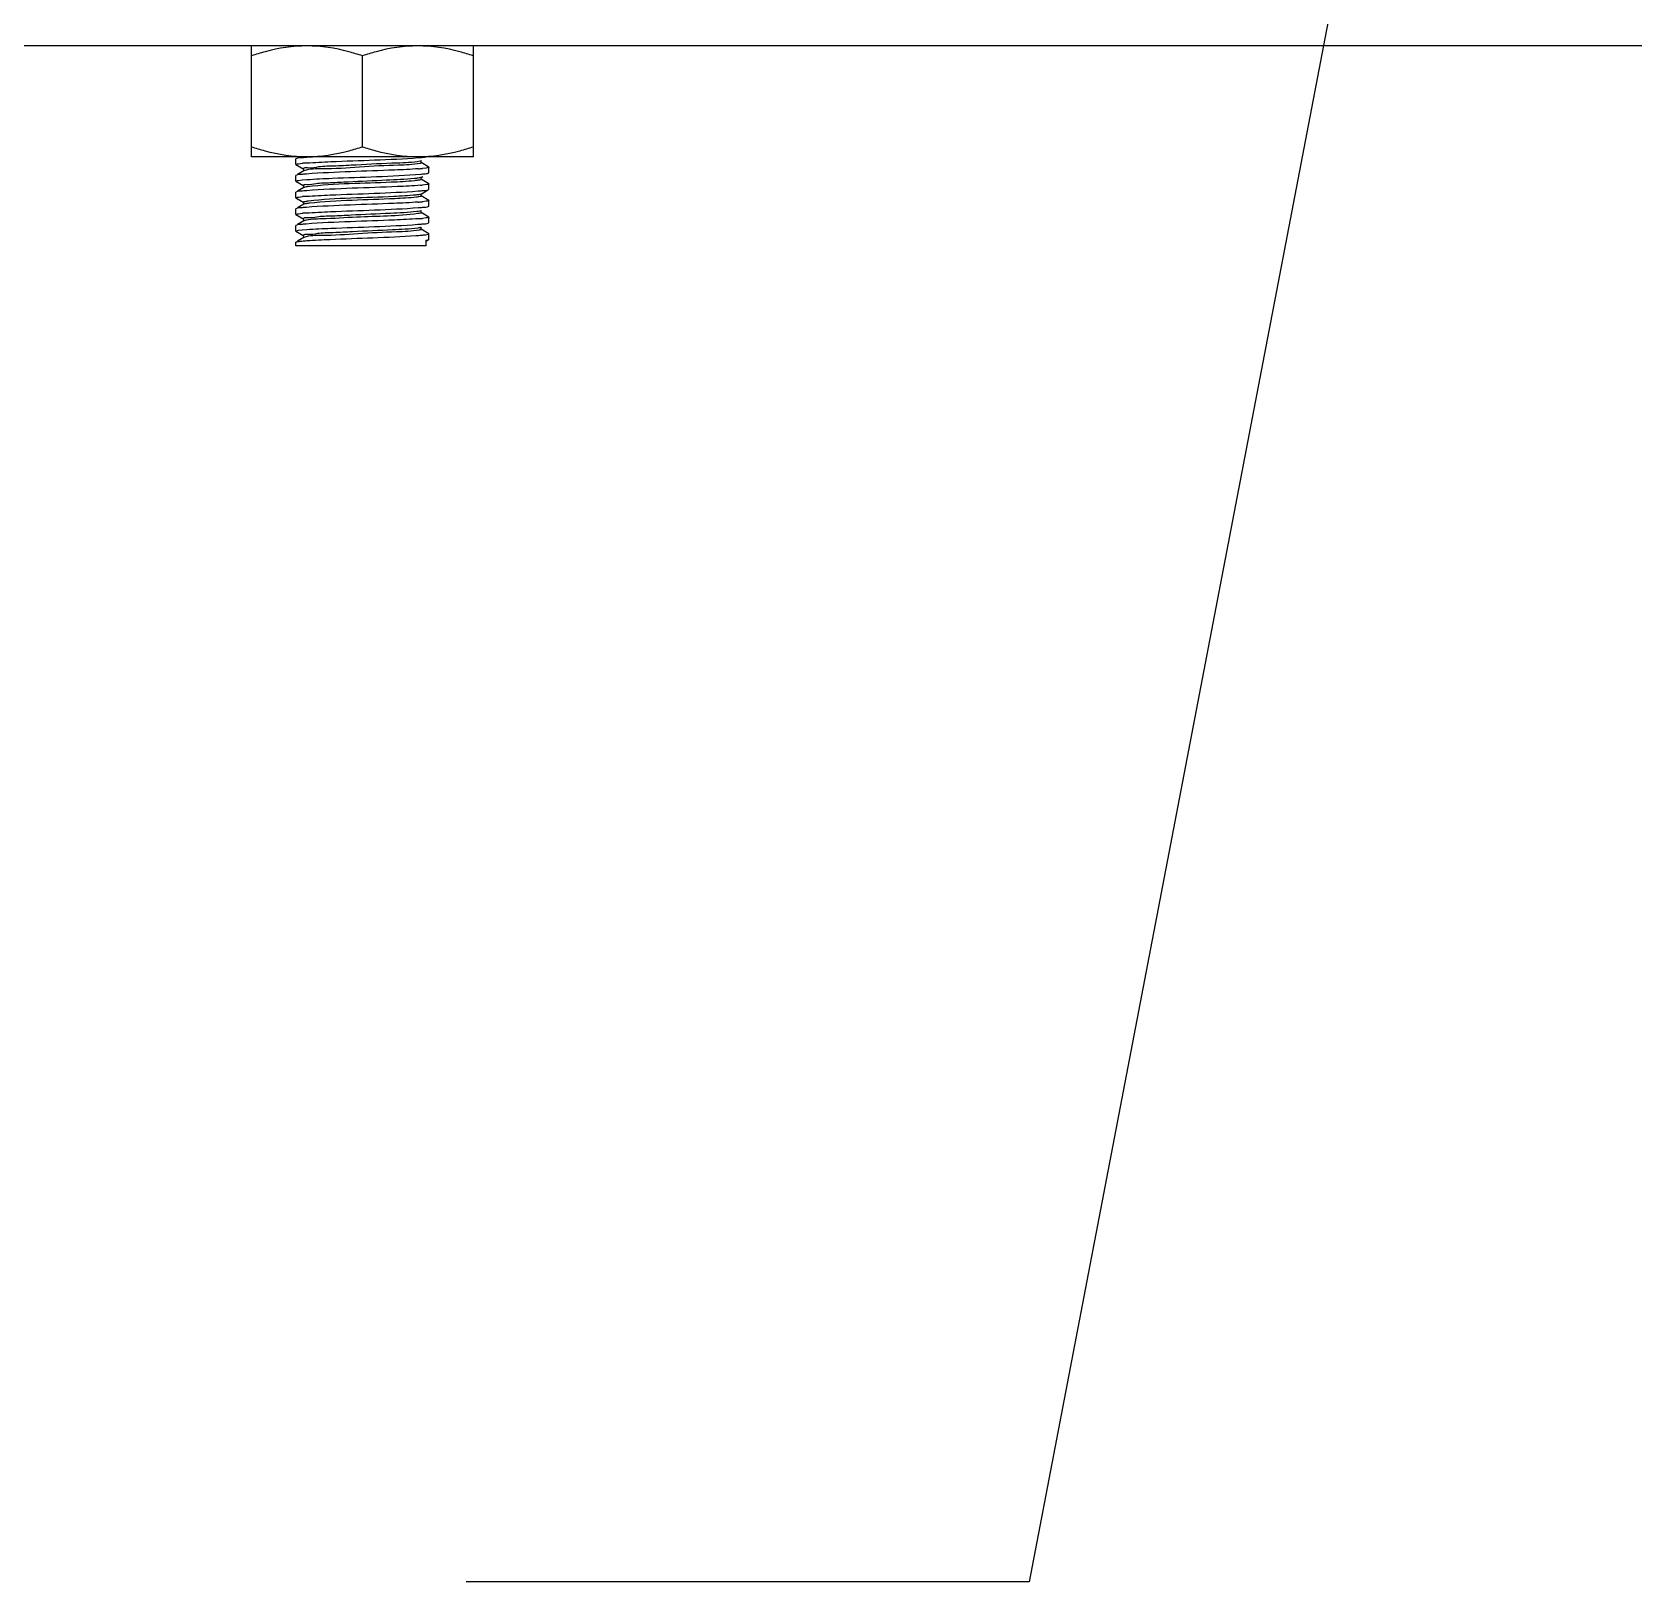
# Model space of a CAD drawing. Extents: x 185245 to 1992634, y -19957 to 755165.
# Drawn here: x 1876347 to 1877004, y 581462 to 582098 of the extents above; entities that cross this region are included whole.
import ezdxf

# ---------------------------------------------------------------- set-up
doc = ezdxf.new("R2010")
doc.units = 0
doc.header["$LTSCALE"] = 1000
doc.header["$MEASUREMENT"] = 0
doc.layers.add('02___PRT_ALL_AXES', color=7, linetype='Continuous')

msp = doc.modelspace()

# ---------------------------------------------------------------- linework, layer by layer
at = {"color": 7, "linetype": 'Continuous'}
for p, q in [((1878895.49, 582092.06), (1876163.5, 582092.06)), ((1876456.28, 582046.53), (1876455.56, 582046.11)), ((1876459.44, 582046.33), (1876459.22, 582046.32)), ((1876454.98, 582045.77), (1876454.92, 582045.7)), ((1876454.92, 582043.42), (1876454.92, 582045.7)), ((1876454.98, 582043.35), (1876458.14, 582041.52)), ((1876458.14, 582040.77), (1876455.56, 582039.28)), ((1876456.05, 582043.74), (1876457.6, 582043.91)), ((1876458.07, 582041.6), (1876458.07, 582040.69)), ((1876458.23, 582040.81), (1876458.14, 582040.77)), ((1876506.33, 582044.93), (1876505.89, 582044.79)), ((1876506.27, 582039.47), (1876506.4, 582039.48)), ((1876509.49, 582042.36), (1876506.33, 582044.19)), ((1876506.4, 582044.11), (1876506.4, 582045.02)), ((1876508.45, 582041.97), (1876506.87, 582041.8)), ((1876509.49, 582039.93), (1876509.56, 582040.01)), ((1876509.56, 582040.01), (1876509.56, 582042.28)), ((1876454.98, 582038.94), (1876454.92, 582038.87)), ((1876454.92, 582036.59), (1876454.92, 582038.87)), ((1876454.98, 582036.52), (1876458.14, 582034.69)), ((1876458.14, 582033.94), (1876455.56, 582032.45)), ((1876456.08, 582036.91), (1876457.59, 582037.08)), ((1876457.59, 582037.08), (1876459.49, 582037.23)), ((1876458.07, 582034.77), (1876458.07, 582033.86)), ((1876506.33, 582038.1), (1876506.1, 582038.02)), ((1876506.33, 582038.1), (1876506.98, 582038.48)), ((1876507.44, 582036.72), (1876506.33, 582037.36)), ((1876506.33, 582031.27), (1876509.02, 582032.83)), ((1876506.4, 582037.28), (1876506.4, 582038.19)), ((1876508.76, 582035.19), (1876506.73, 582034.96)), ((1876509.49, 582035.53), (1876507.44, 582036.72)), ((1876509.49, 582033.1), (1876509.56, 582033.18)), ((1876509.56, 582033.18), (1876509.56, 582035.45)), ((1876454.98, 582032.11), (1876454.92, 582032.04)), ((1876454.92, 582029.76), (1876454.92, 582032.04)), ((1876454.98, 582029.69), (1876458.14, 582027.86)), ((1876458.14, 582027.11), (1876455.56, 582025.62)), ((1876456, 582030.07), (1876457.6, 582030.25)), ((1876458.07, 582027.94), (1876458.07, 582027.03)), ((1876458.23, 582027.15), (1876458.14, 582027.11)), ((1876509.49, 582028.7), (1876506.33, 582030.53)), ((1876506.4, 582030.45), (1876506.4, 582031.36)), ((1876508.45, 582028.31), (1876506.88, 582028.14)), ((1876509.49, 582026.27), (1876509.56, 582026.35)), ((1876509.56, 582026.35), (1876509.56, 582028.62)), ((1876454.98, 582025.28), (1876454.92, 582025.21)), ((1876454.92, 582022.93), (1876454.92, 582025.21)), ((1876454.98, 582022.86), (1876458.14, 582021.03)), ((1876458.14, 582020.28), (1876455.56, 582018.79)), ((1876456.01, 582023.24), (1876457.61, 582023.42)), ((1876458.07, 582021.11), (1876458.07, 582020.2)), ((1876458.3, 582020.35), (1876458.14, 582020.28)), ((1876509.49, 582021.87), (1876506.33, 582023.7)), ((1876506.4, 582023.62), (1876506.4, 582024.53)), ((1876508.47, 582021.49), (1876506.87, 582021.31)), ((1876509.56, 582019.52), (1876509.56, 582021.79)), ((1876454.98, 582018.45), (1876454.92, 582018.38)), ((1876454.92, 582016.1), (1876454.92, 582018.38)), ((1876454.98, 582016.03), (1876458.14, 582014.2)), ((1876458.14, 582013.45), (1876455.56, 582011.96)), ((1876456.06, 582016.42), (1876457.59, 582016.59)), ((1876457.59, 582016.59), (1876459.43, 582016.74)), ((1876458.07, 582014.28), (1876458.07, 582013.37)), ((1876458.22, 582013.49), (1876458.14, 582013.45)), ((1876509.49, 582015.04), (1876506.33, 582016.87)), ((1876506.4, 582016.79), (1876506.4, 582017.7)), ((1876508.17, 582014.62), (1876509.28, 582014.81)), ((1876509.49, 582019.44), (1876509.56, 582019.52)), ((1876509.56, 582012.69), (1876509.56, 582014.96)), ((1876454.92, 582011.55), (1876454.98, 582011.62)), ((1876508.45, 582010.1), (1876454.92, 582010.1)), ((1876508.45, 582010.1), (1876508.45, 582012.38)), ((1876508.45, 582012.01), (1876509.02, 582012.34)), ((1876509.49, 582012.61), (1876509.56, 582012.69))]:
    msp.add_line(p, q, dxfattribs=at)
at = {"color": 4}
msp.add_lwpolyline([(1876897.85, 582202.97), (1876755.85, 581461.93)], dxfattribs=at)
at = {"color": 4, "extrusion": (0, 1, 0), "elevation": 581461.93}
msp.add_lwpolyline([(-1876755.85, 0), (-1876524.85, 0)], dxfattribs=at)
at = {"color": 7, "linetype": 'Continuous'}
for centre, radius, start, end in [((1876474.54, 581833.9), 212.97, 93.25017, 94.06697), ((1876466.03, 581950.98), 93.31, 94.09928, 95.18504), ((1876498.62, 582132.67), 91.24, 274.15928, 275.18776), ((1876499.3, 582118.24), 83.62, 274.69898, 274.87382), ((1876500.21, 582107.54), 72.87, 274.87217, 275.13236), ((1876465.85, 581939.48), 91.14, 94.15776, 95.19246), ((1876498.43, 582121.15), 93.39, 274.08965, 275.19148), ((1876465.82, 581932.96), 90.83, 94.17223, 95.18796), ((1876458.86, 582018.66), 1.78, 106.88494, 108.32211), ((1876498.69, 582111.33), 90.4, 274.18514, 275.18852), ((1876458.62, 582012.5), 1.07, 110.05933, 111.93289), ((1876508.78, 582016.61), 1.87, 285.59164, 287.72082)]:
    msp.add_arc(centre, radius, start, end, dxfattribs=at)
for points, knots in [([(1876459.22, 582046.32), (1876458.67, 582046.28), (1876457.28, 582046.1), (1876455.74, 582046.21), (1876454.98, 582045.77)], [0, 0, 0, 0, 0.388363, 1, 1, 1, 1]), ([(1876459.36, 582044.05), (1876462.66, 582044.29), (1876477.96, 582045.04), (1876493.27, 582045.34), (1876505.24, 582046.22)], [0, 0, 0, 0, 0.216291, 1, 1, 1, 1]), ([(1876505.24, 582046.22), (1876505.86, 582046.26), (1876506.93, 582046.35), (1876508, 582046.46), (1876508.45, 582046.53)], [0, 0, 0, 0, 0.577173, 1, 1, 1, 1]), ([(1876454.92, 582043.42), (1876454.92, 582043.53), (1876455.47, 582043.62), (1876455.77, 582043.7), (1876456.05, 582043.74)], [0, 0, 0, 0, 0.274036, 1, 1, 1, 1]), ([(1876459.36, 582039.5), (1876458.79, 582039.46), (1876457.35, 582039.27), (1876455.76, 582039.39), (1876454.98, 582038.94)], [0, 0, 0, 0, 0.388728, 1, 1, 1, 1]), ([(1876505.89, 582044.79), (1876502.81, 582044.12), (1876494.02, 582044.02), (1876482.42, 582043.35), (1876471.91, 582042.75), (1876464.69, 582042.69), (1876461.34, 582041.75), (1876458.07, 582042.15), (1876458.07, 582041.6)], [0, 0, 0, 0, 0.196943, 0.546341, 0.722833, 0.868982, 0.965456, 1, 1, 1, 1]), ([(1876505.89, 582043.88), (1876502.99, 582043.25), (1876494.65, 582043.11), (1876481.24, 582042.47), (1876468.48, 582041.31), (1876460.56, 582041.74), (1876458.23, 582040.81)], [0, 0, 0, 0, 0.186262, 0.51993, 0.842254, 1, 1, 1, 1]), ([(1876505.24, 582041.66), (1876501.96, 582041.42), (1876486.67, 582040.68), (1876471.35, 582040.37), (1876459.36, 582039.5)], [0, 0, 0, 0, 0.214651, 1, 1, 1, 1]), ([(1876459.49, 582037.23), (1876462.95, 582037.48), (1876478.54, 582038.24), (1876494.17, 582038.46), (1876506.27, 582039.47)], [0, 0, 0, 0, 0.222299, 1, 1, 1, 1]), ([(1876506.4, 582044.11), (1876506.4, 582044.05), (1876506.17, 582043.95), (1876506.02, 582043.91), (1876505.89, 582043.88)], [0, 0, 0, 0, 0.298795, 1, 1, 1, 1]), ([(1876506.4, 582039.48), (1876507.11, 582039.54), (1876508.12, 582039.68), (1876509.2, 582039.77), (1876509.49, 582039.93)], [0, 0, 0, 0, 0.679102, 1, 1, 1, 1]), ([(1876509.56, 582042.28), (1876509.56, 582042.18), (1876509.02, 582042.09), (1876508.73, 582042.01), (1876508.45, 582041.97)], [0, 0, 0, 0, 0.274586, 1, 1, 1, 1]), ([(1876454.92, 582036.59), (1876454.92, 582036.7), (1876455.49, 582036.79), (1876455.79, 582036.87), (1876456.08, 582036.91)], [0, 0, 0, 0, 0.273538, 1, 1, 1, 1]), ([(1876503.61, 582037.66), (1876499.79, 582037.29), (1876490.75, 582036.86), (1876479.13, 582036.39), (1876469.7, 582035.82), (1876463.57, 582035.73), (1876460.76, 582034.96), (1876458.07, 582035.23), (1876458.07, 582034.77)], [0, 0, 0, 0, 0.252105, 0.596089, 0.756786, 0.886106, 0.970035, 1, 1, 1, 1]), ([(1876459.69, 582034.26), (1876459.35, 582034.22), (1876458.84, 582034.13), (1876458.3, 582034.04), (1876458.14, 582033.94)], [0, 0, 0, 0, 0.652936, 1, 1, 1, 1]), ([(1876506.15, 582034.91), (1876502.97, 582034.64), (1876487.41, 582033.87), (1876471.84, 582033.56), (1876459.49, 582032.68)], [0, 0, 0, 0, 0.20483, 1, 1, 1, 1]), ([(1876503.61, 582036.75), (1876500.45, 582036.44), (1876485.81, 582035.61), (1876471.09, 582035.68), (1876459.69, 582034.26)], [0, 0, 0, 0, 0.216524, 1, 1, 1, 1]), ([(1876506.1, 582038.02), (1876505.8, 582037.93), (1876504.96, 582037.8), (1876504.13, 582037.71), (1876503.61, 582037.66)], [0, 0, 0, 0, 0.380422, 1, 1, 1, 1]), ([(1876506.1, 582037.1), (1876505.8, 582037.02), (1876504.96, 582036.89), (1876504.13, 582036.8), (1876503.61, 582036.75)], [0, 0, 0, 0, 0.380422, 1, 1, 1, 1]), ([(1876505.09, 582032.55), (1876505.67, 582032.59), (1876507.11, 582032.77), (1876508.71, 582032.65), (1876509.49, 582033.1)], [0, 0, 0, 0, 0.388818, 1, 1, 1, 1]), ([(1876506.4, 582037.28), (1876506.4, 582037.24), (1876506.28, 582037.15), (1876506.18, 582037.13), (1876506.1, 582037.1)], [0, 0, 0, 0, 0.321196, 1, 1, 1, 1]), ([(1876509.56, 582035.45), (1876509.56, 582035.37), (1876509.18, 582035.28), (1876508.96, 582035.22), (1876508.76, 582035.19)], [0, 0, 0, 0, 0.281228, 1, 1, 1, 1]), ([(1876454.92, 582029.76), (1876454.92, 582029.87), (1876455.44, 582029.96), (1876455.72, 582030.03), (1876456, 582030.07)], [0, 0, 0, 0, 0.274953, 1, 1, 1, 1]), ([(1876459.49, 582032.68), (1876458.9, 582032.63), (1876457.42, 582032.45), (1876455.78, 582032.57), (1876454.98, 582032.11)], [0, 0, 0, 0, 0.389105, 1, 1, 1, 1]), ([(1876460.07, 582028.39), (1876459.57, 582028.33), (1876459.09, 582028.19), (1876458.07, 582028.13), (1876458.07, 582027.94)], [0, 0, 0, 0, 0.732245, 1, 1, 1, 1]), ([(1876460.39, 582027.51), (1876459.92, 582027.46), (1876459.2, 582027.37), (1876458.47, 582027.25), (1876458.23, 582027.15)], [0, 0, 0, 0, 0.639178, 1, 1, 1, 1]), ([(1876459.24, 582030.38), (1876462.51, 582030.62), (1876477.8, 582031.37), (1876493.11, 582031.68), (1876505.09, 582032.55)], [0, 0, 0, 0, 0.214604, 1, 1, 1, 1]), ([(1876505.09, 582027.99), (1876501.79, 582027.75), (1876486.5, 582027.01), (1876471.2, 582026.71), (1876459.24, 582025.83)], [0, 0, 0, 0, 0.216482, 1, 1, 1, 1]), ([(1876504.15, 582030.88), (1876501.14, 582030.56), (1876486.44, 582029.74), (1876471.69, 582029.7), (1876460.07, 582028.39)], [0, 0, 0, 0, 0.20545, 1, 1, 1, 1]), ([(1876504.38, 582030), (1876501.46, 582029.67), (1876486.79, 582028.86), (1876472.08, 582028.74), (1876460.39, 582027.51)], [0, 0, 0, 0, 0.199478, 1, 1, 1, 1]), ([(1876506.33, 582031.27), (1876506.11, 582031.15), (1876505.36, 582031.04), (1876504.64, 582030.93), (1876504.15, 582030.88)], [0, 0, 0, 0, 0.335332, 1, 1, 1, 1]), ([(1876506.4, 582030.45), (1876506.4, 582030.26), (1876505.37, 582030.2), (1876504.88, 582030.05), (1876504.38, 582030)], [0, 0, 0, 0, 0.267595, 1, 1, 1, 1]), ([(1876505.29, 582025.73), (1876505.84, 582025.77), (1876507.22, 582025.95), (1876508.74, 582025.84), (1876509.49, 582026.27)], [0, 0, 0, 0, 0.388224, 1, 1, 1, 1]), ([(1876509.56, 582028.62), (1876509.56, 582028.52), (1876509.01, 582028.43), (1876508.73, 582028.35), (1876508.45, 582028.31)], [0, 0, 0, 0, 0.274474, 1, 1, 1, 1]), ([(1876454.92, 582022.93), (1876454.92, 582023.04), (1876455.45, 582023.13), (1876455.74, 582023.2), (1876456.01, 582023.24)], [0, 0, 0, 0, 0.274678, 1, 1, 1, 1]), ([(1876459.24, 582025.83), (1876458.68, 582025.79), (1876457.29, 582025.61), (1876455.74, 582025.72), (1876454.98, 582025.28)], [0, 0, 0, 0, 0.388418, 1, 1, 1, 1]), ([(1876504.63, 582024.11), (1876501.02, 582023.67), (1876492.01, 582023.28), (1876480.32, 582022.79), (1876470.49, 582022.2), (1876463.96, 582022.12), (1876460.97, 582021.29), (1876458.07, 582021.6), (1876458.07, 582021.11)], [0, 0, 0, 0, 0.233724, 0.579713, 0.745658, 0.880515, 0.968547, 1, 1, 1, 1]), ([(1876505.02, 582023.25), (1876496.72, 582022.12), (1876483.47, 582022.27), (1876468.02, 582020.97), (1876460.67, 582021.07), (1876458.34, 582020.36)], [0, 0, 0, 0, 0.537181, 0.84377, 1, 1, 1, 1]), ([(1876459.21, 582023.55), (1876462.51, 582023.79), (1876477.87, 582024.54), (1876493.25, 582024.84), (1876505.29, 582025.73)], [0, 0, 0, 0, 0.2151, 1, 1, 1, 1]), ([(1876505.29, 582021.18), (1876501.99, 582020.93), (1876486.63, 582020.18), (1876471.25, 582019.89), (1876459.21, 582019)], [0, 0, 0, 0, 0.214752, 1, 1, 1, 1]), ([(1876506.33, 582024.44), (1876506.16, 582024.34), (1876505.57, 582024.24), (1876505.01, 582024.15), (1876504.63, 582024.11)], [0, 0, 0, 0, 0.343718, 1, 1, 1, 1]), ([(1876506.4, 582023.62), (1876506.4, 582023.48), (1876505.72, 582023.39), (1876505.37, 582023.29), (1876505.02, 582023.25)], [0, 0, 0, 0, 0.273256, 1, 1, 1, 1]), ([(1876509.56, 582021.79), (1876509.56, 582021.69), (1876509.02, 582021.6), (1876508.74, 582021.53), (1876508.47, 582021.49)], [0, 0, 0, 0, 0.274816, 1, 1, 1, 1]), ([(1876454.92, 582016.1), (1876454.92, 582016.21), (1876455.48, 582016.3), (1876455.77, 582016.38), (1876456.06, 582016.42)], [0, 0, 0, 0, 0.273914, 1, 1, 1, 1]), ([(1876459.21, 582019), (1876458.66, 582018.96), (1876457.27, 582018.78), (1876455.74, 582018.89), (1876454.98, 582018.45)], [0, 0, 0, 0, 0.388303, 1, 1, 1, 1]), ([(1876505.05, 582017.33), (1876501.57, 582016.86), (1876492.61, 582016.5), (1876480.91, 582015.98), (1876470.88, 582015.39), (1876464.16, 582015.31), (1876461.07, 582014.45), (1876458.07, 582014.79), (1876458.07, 582014.28)], [0, 0, 0, 0, 0.223972, 0.570942, 0.739677, 0.8775, 0.967741, 1, 1, 1, 1]), ([(1876505.55, 582016.5), (1876502.47, 582015.97), (1876494.08, 582015.68), (1876480.73, 582015.13), (1876468.22, 582014.05), (1876460.57, 582014.35), (1876458.26, 582013.5)], [0, 0, 0, 0, 0.19778, 0.529335, 0.844305, 1, 1, 1, 1]), ([(1876459.43, 582016.74), (1876462.71, 582016.97), (1876477.92, 582017.71), (1876493.15, 582018.02), (1876505.05, 582018.88)], [0, 0, 0, 0, 0.216196, 1, 1, 1, 1]), ([(1876459.45, 582012.18), (1876462.62, 582012.41), (1876477.53, 582013.14), (1876492.45, 582013.49), (1876504.16, 582014.27)], [0, 0, 0, 0, 0.213077, 1, 1, 1, 1]), ([(1876504.16, 582014.27), (1876504.93, 582014.32), (1876506.27, 582014.42), (1876507.61, 582014.55), (1876508.17, 582014.62)], [0, 0, 0, 0, 0.576268, 1, 1, 1, 1]), ([(1876505.05, 582018.88), (1876505.63, 582018.93), (1876507.09, 582019.11), (1876508.7, 582018.99), (1876509.49, 582019.44)], [0, 0, 0, 0, 0.388916, 1, 1, 1, 1]), ([(1876506.33, 582017.61), (1876506.19, 582017.53), (1876505.76, 582017.44), (1876505.33, 582017.37), (1876505.05, 582017.33)], [0, 0, 0, 0, 0.354154, 1, 1, 1, 1]), ([(1876506.4, 582016.79), (1876506.4, 582016.7), (1876506, 582016.59), (1876505.76, 582016.53), (1876505.55, 582016.5)], [0, 0, 0, 0, 0.283485, 1, 1, 1, 1]), ([(1876509.35, 582014.83), (1876509.4, 582014.85), (1876509.48, 582014.87), (1876509.56, 582014.94), (1876509.56, 582014.96)], [0, 0, 0, 0, 0.667509, 1, 1, 1, 1]), ([(1876454.98, 582011.62), (1876455.08, 582011.68), (1876455.38, 582011.75), (1876455.68, 582011.81), (1876455.87, 582011.84)], [0, 0, 0, 0, 0.363093, 1, 1, 1, 1]), ([(1876455.87, 582011.84), (1876456.36, 582011.91), (1876457.55, 582012.04), (1876458.75, 582012.13), (1876459.45, 582012.18)], [0, 0, 0, 0, 0.412479, 1, 1, 1, 1]), ([(1876508.45, 582012.38), (1876508.68, 582012.41), (1876509.02, 582012.47), (1876509.38, 582012.55), (1876509.49, 582012.61)], [0, 0, 0, 0, 0.642327, 1, 1, 1, 1])]:
    msp.add_open_spline(points, degree=3, knots=knots, dxfattribs=at)
at = {"layer": '02___PRT_ALL_AXES', "color": 7, "linetype": 'Continuous'}
for p, q in [((1876436.7, 582046.53), (1876436.7, 582092.06)), ((1876527.77, 582046.53), (1876527.77, 582092.06)), ((1876482.24, 582050.59), (1876482.24, 582087.99)), ((1876527.77, 582046.53), (1876436.7, 582046.53)), ((1876454.92, 582043.42), (1876454.92, 582045.7)), ((1876509.56, 582040.01), (1876509.56, 582042.28)), ((1876454.92, 582036.59), (1876454.92, 582038.87)), ((1876509.56, 582033.18), (1876509.56, 582035.45)), ((1876454.92, 582029.76), (1876454.92, 582032.04)), ((1876509.56, 582026.35), (1876509.56, 582028.62)), ((1876454.92, 582022.93), (1876454.92, 582025.21)), ((1876509.56, 582019.52), (1876509.56, 582021.79)), ((1876454.92, 582016.1), (1876454.92, 582018.38)), ((1876509.56, 582012.69), (1876509.56, 582014.96)), ((1876454.92, 582010.1), (1876454.92, 582011.55))]:
    msp.add_line(p, q, dxfattribs=at)
for points, knots in [([(1876459.47, 582092.06), (1876453.69, 582092.06), (1876445.94, 582090.86), (1876438.55, 582088.61), (1876436.7, 582087.99)], [0, 0, 0, 0, 0.7481, 1, 1, 1, 1]), ([(1876482.24, 582087.99), (1876480.39, 582088.61), (1876473, 582090.86), (1876465.25, 582092.06), (1876459.47, 582092.06)], [0, 0, 0, 0, 0.2519, 1, 1, 1, 1]), ([(1876505, 582092.06), (1876499.22, 582092.06), (1876491.47, 582090.86), (1876484.08, 582088.61), (1876482.24, 582087.99)], [0, 0, 0, 0, 0.7481, 1, 1, 1, 1]), ([(1876527.77, 582087.99), (1876525.92, 582088.61), (1876518.54, 582090.86), (1876510.78, 582092.06), (1876505, 582092.06)], [0, 0, 0, 0, 0.2519, 1, 1, 1, 1]), ([(1876459.47, 582046.53), (1876453.69, 582046.53), (1876445.94, 582047.73), (1876438.55, 582049.98), (1876436.7, 582050.59)], [0, 0, 0, 0, 0.7481, 1, 1, 1, 1]), ([(1876482.24, 582050.59), (1876480.39, 582049.98), (1876473, 582047.73), (1876465.25, 582046.53), (1876459.47, 582046.53)], [0, 0, 0, 0, 0.2519, 1, 1, 1, 1]), ([(1876505, 582046.53), (1876499.22, 582046.53), (1876491.47, 582047.73), (1876484.08, 582049.98), (1876482.24, 582050.59)], [0, 0, 0, 0, 0.7481, 1, 1, 1, 1]), ([(1876527.77, 582050.59), (1876525.92, 582049.98), (1876518.54, 582047.73), (1876510.78, 582046.53), (1876505, 582046.53)], [0, 0, 0, 0, 0.2519, 1, 1, 1, 1])]:
    msp.add_open_spline(points, degree=3, knots=knots, dxfattribs=at)

doc.saveas('drawing.dxf')
